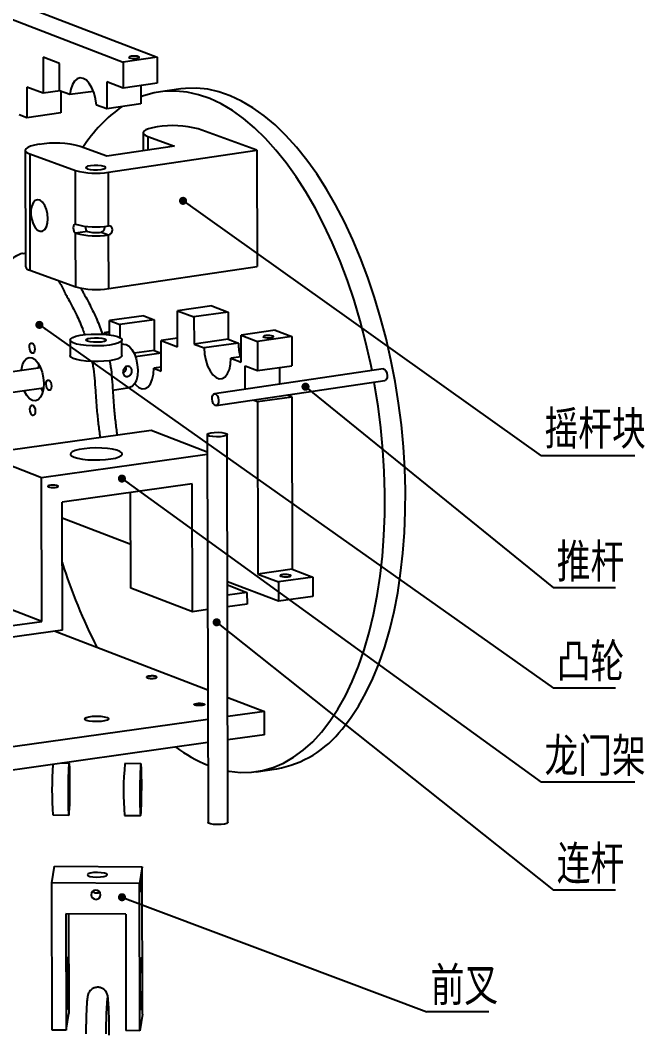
# Model space of a CAD drawing. Header units: millimetres. Extents: x 0 to 420, y 0 to 297.
# Drawn here: x 230.6 to 308.9, y 105.2 to 232.3 of the extents above; entities that cross this region are included whole.
import ezdxf

# ---------------------------------------------------------------- set-up
doc = ezdxf.new("R2010")
doc.units = ezdxf.units.MM
doc.layers.add('图框', color=7, linetype='Continuous')
doc.styles.add('SLDTEXTSTYLE1', font='hyswlongfangsong.ttf', dxfattribs={"bigfont": 'bigfont'})
doc.styles.get("Standard").update_dxf_attribs({"font": 'hyswlongfangsong.ttf'})
doc.dimstyles.new('SLDDIMSTYLE0', dxfattribs={"dimtxt": 0.18, "dimasz": 1.016, "dimexe": 0, "dimexo": 0.0625, "dimgap": 0, "dimtad": 0, "dimtih": 1, "dimtoh": 1, "dimdec": 0, "dimrnd": 1e-09, "dimzin": 0, "dimdsep": 46, "dimtxsty": 'STANDARD', "dimblk1": 'DOT', "dimblk2": 'DOT', "dimsah": 1, "dimcen": 0.09, "dimadec": 0, "dimazin": 0, "dimtfac": 1.016, "dimtdec": 0, "dimtofl": 0, "dimtmove": 0, "dimatfit": 3, "dimldrblk": 'DOT', "dimfxl": 1, "dimfrac": 2, "dimtolj": 1, "dimtzin": 0, "dimarcsym": 0})

# ---------------------------------------------------------------- blocks, each defined once
blk = doc.blocks.new('SW_NOTE_0_4')
at = {"layer": '图框', "color": 0}
blk.add_line((7.78, 0), (0, 0), dxfattribs=at)
at = {"layer": '图框', "color": 0, "insert": (0.47, 5.55), "char_height": 4.233, "attachment_point": 1, "style": 'SLDTEXTSTYLE1'}
blk.add_mtext('前叉', dxfattribs=at)
blk = doc.blocks.new('_Dot')
at = {"color": 0, "linetype": 'ByBlock', "lineweight": -2}
blk.add_line((-0.5, 0), (-1, 0), dxfattribs=at)
at = {"color": 0, "linetype": 'ByBlock', "const_width": 0.5}
blk.add_lwpolyline([(-0.25, 0, 1), (0.25, 0, 1)], format="xyb", close=True, dxfattribs=at)
blk = doc.blocks.new('SW_NOTE_0_7')
at = {"layer": '图框', "color": 0}
blk.add_line((7.79, 0), (0, 0), dxfattribs=at)
at = {"layer": '图框', "color": 0, "insert": (0.41, 5.49), "char_height": 4.233, "attachment_point": 1, "style": 'SLDTEXTSTYLE1'}
blk.add_mtext('连杆', dxfattribs=at)
blk = doc.blocks.new('SW_NOTE_0_8')
at = {"layer": '图框', "color": 0}
blk.add_line((7.79, 0), (0, 0), dxfattribs=at)
at = {"layer": '图框', "color": 0, "insert": (0.41, 5.46), "char_height": 4.233, "attachment_point": 1, "style": 'SLDTEXTSTYLE1'}
blk.add_mtext('推杆', dxfattribs=at)
blk = doc.blocks.new('SW_NOTE_0_9')
at = {"layer": '图框', "color": 0}
blk.add_line((11.74, 0), (0, 0), dxfattribs=at)
at = {"layer": '图框', "color": 0, "insert": (0.4, 5.49), "char_height": 4.233, "attachment_point": 1, "style": 'SLDTEXTSTYLE1'}
blk.add_mtext('龙门架', dxfattribs=at)
blk = doc.blocks.new('SW_NOTE_0_10')
at = {"layer": '图框', "color": 0}
blk.add_line((11.74, 0), (0, 0), dxfattribs=at)
at = {"layer": '图框', "color": 0, "insert": (0.4, 5.57), "char_height": 4.233, "attachment_point": 1, "style": 'SLDTEXTSTYLE1'}
blk.add_mtext('摇杆块', dxfattribs=at)
blk = doc.blocks.new('SW_NOTE_0_17')
at = {"layer": '图框', "color": 0}
blk.add_line((7.78, 0), (0, 0), dxfattribs=at)
at = {"layer": '图框', "color": 0, "insert": (0.41, 5.55), "char_height": 4.233, "attachment_point": 1, "style": 'SLDTEXTSTYLE1'}
blk.add_mtext('凸轮', dxfattribs=at)

msp = doc.modelspace()

# ---------------------------------------------------------------- linework, layer by layer
at = {"color": 7, "linetype": 'Continuous', "lineweight": 25}
for p, q in [((221.02, 237.94), (247.78, 227.65)), ((216.74, 237.34), (243.5, 227.05)), ((235.53, 226.86), (233.47, 227.65)), ((233.47, 227.65), (233.48, 223.13)), ((247.78, 227.65), (243.5, 227.05)), ((247.78, 227.65), (247.79, 224.4)), ((235.53, 223.46), (235.53, 226.86)), ((243.5, 227.05), (243.5, 223.79)), ((233.48, 223.13), (231.42, 223.92)), ((231.42, 223.92), (231.43, 220.07)), ((243.5, 223.79), (241.44, 224.58)), ((241.44, 224.58), (241.45, 221.19)), ((247.79, 224.4), (243.5, 223.79)), ((245.73, 224.11), (245.74, 221.79)), ((235.61, 223.43), (233.48, 223.13)), ((236.84, 222.96), (235.53, 223.46)), ((235.71, 223.4), (235.71, 220.67)), ((239.77, 223.37), (236.84, 222.96)), ((250.74, 223.68), (248.17, 223.32)), ((240.16, 221.65), (240.15, 221.66)), ((241.45, 221.19), (240.16, 221.65)), ((245.74, 221.79), (241.45, 221.19)), ((231.43, 220.07), (230.47, 220.43)), ((235.71, 220.67), (231.43, 220.07)), ((246.01, 218.18), (246.02, 215.92)), ((246.59, 217.72), (249.93, 216.5)), ((246.59, 217.72), (246.59, 216.01)), ((260.27, 215.98), (252.93, 218.66)), ((241.47, 215.25), (238.13, 216.47)), ((249.93, 216.5), (241.47, 215.25)), ((231.21, 215.99), (231.24, 201.4)), ((231.79, 215.53), (237.53, 213.43)), ((231.79, 215.53), (231.82, 200.94)), ((241.67, 213.22), (260.27, 215.98)), ((260.27, 215.98), (260.3, 201.39)), ((237.54, 206.7), (237.53, 213.43)), ((241.68, 206.49), (241.67, 213.22)), ((239.02, 205.8), (237.54, 205.58)), ((237.56, 198.84), (237.54, 205.58)), ((240.75, 205.71), (241.68, 205.37)), ((241.7, 198.63), (241.68, 205.37)), ((231.82, 200.94), (237.56, 198.84)), ((241.7, 198.63), (260.3, 201.39)), ((254.61, 196.47), (250.32, 195.86)), ((250.33, 191.34), (250.32, 195.86)), ((250.32, 195.86), (252.38, 195.07)), ((254.61, 196.47), (256.67, 195.67)), ((246.09, 195.23), (241.81, 194.62)), ((241.81, 192.83), (241.81, 194.62)), ((241.81, 194.62), (243.09, 194.13)), ((247.38, 194.73), (243.09, 194.13)), ((246.09, 195.23), (247.38, 194.73)), ((247.38, 194.73), (247.39, 190.87)), ((256.67, 195.67), (252.38, 195.07)), ((252.38, 195.07), (252.39, 191.68)), ((256.67, 195.67), (256.67, 192.28)), ((243.09, 194.13), (243.1, 192.48)), ((262.58, 193.4), (258.3, 192.8)), ((262.58, 193.4), (264.64, 192.61)), ((236.86, 192.17), (236.86, 190.23)), ((241.81, 193.19), (241.13, 193.1)), ((241.13, 192.89), (241.13, 193.1)), ((241.13, 193.1), (241.81, 192.83)), ((243.36, 190.24), (243.36, 192.18)), ((250.33, 192.43), (248.27, 192.14)), ((248.28, 188.28), (248.27, 192.14)), ((248.27, 192.14), (250.33, 191.34)), ((256.67, 192.28), (252.39, 191.68)), ((256.67, 192.28), (257.96, 191.78)), ((258.3, 189.4), (258.3, 192.8)), ((258.3, 192.8), (260.35, 192)), ((264.64, 192.61), (260.35, 192)), ((260.35, 192), (260.36, 188.36)), ((264.64, 192.61), (264.65, 188.96)), ((243.54, 191.65), (243.36, 191.63)), ((247.39, 190.87), (244.88, 190.52)), ((247.39, 190.87), (248.28, 190.53)), ((252.39, 191.68), (253.67, 191.18)), ((257.96, 191.78), (253.67, 191.18)), ((248.28, 190.52), (245.06, 190.07)), ((258.3, 190.08), (257.02, 189.89)), ((257.02, 189.89), (258.3, 189.4)), ((233.16, 188.68), (226.5, 187.74)), ((233, 188.76), (232.89, 188.74)), ((233, 188.76), (233.14, 188.75)), ((243.56, 188.07), (243.49, 188.19)), ((248.28, 188.77), (247.35, 188.64)), ((247.35, 188.64), (248.28, 188.28)), ((276.1, 188.57), (254.96, 185.44)), ((258.82, 188.95), (260.36, 188.36)), ((258.82, 186.01), (258.82, 188.95)), ((260.36, 188.36), (264.65, 188.96)), ((263.11, 188.74), (263.11, 186.65)), ((255.17, 183.96), (276.32, 187.09)), ((276.39, 187.12), (276.32, 187.09)), ((226.31, 185.19), (233.51, 186.2)), ((242.19, 185.91), (244.31, 186.21)), ((259.88, 184.65), (260.37, 184.46)), ((260.37, 184.46), (264.66, 185.07)), ((260.37, 184.46), (260.41, 162.82)), ((264.66, 185.07), (264.11, 185.28)), ((264.66, 185.07), (264.7, 163.42)), ((225.56, 177.86), (247, 180.88)), ((247, 180.88), (254.06, 178.16)), ((254.05, 180.32), (254.15, 131.68)), ((256.65, 131.68), (256.55, 180.32)), ((233.27, 174.89), (225.56, 177.86)), ((254.06, 177.82), (233.27, 174.89)), ((233.31, 156.89), (233.27, 174.89)), ((252.15, 174.14), (235.85, 171.85)), ((244.46, 161.06), (244.44, 173.06)), ((252.18, 158.09), (252.15, 174.14)), ((235.88, 155.8), (235.85, 171.85)), ((244.45, 166.53), (235.86, 169.83)), ((264.7, 163.42), (260.41, 162.82)), ((260.41, 162.82), (262.98, 161.83)), ((264.7, 163.42), (267.27, 162.44)), ((262.99, 159.4), (256.59, 161.86)), ((267.27, 162.44), (262.98, 161.83)), ((262.98, 161.83), (262.99, 159.4)), ((267.27, 162.44), (267.27, 160)), ((252.18, 158.09), (244.46, 161.06)), ((256.59, 161.46), (259.03, 160.52)), ((259.03, 160.52), (256.59, 160.17)), ((259.03, 160.52), (259.04, 159.06)), ((233.31, 156.89), (225.59, 159.86)), ((259.04, 159.06), (256.59, 158.71)), ((267.27, 160), (262.99, 159.4)), ((254.1, 158.36), (252.18, 158.09)), ((229.02, 156.29), (233.31, 156.89)), ((235.88, 155.8), (229.02, 154.83)), ((234.97, 155.67), (254.11, 148.31)), ((256.62, 147.35), (261.21, 145.59)), ((261.21, 145.59), (256.62, 144.94)), ((261.21, 142.67), (261.21, 145.59)), ((254.12, 144.59), (226.91, 140.76)), ((261.21, 142.67), (256.63, 142.02)), ((254.13, 141.67), (226.91, 137.84)), ((236.74, 139.08), (235.8, 139.09)), ((245.73, 139.02), (243.73, 139.04)), ((260.18, 138.03), (262.75, 138.39)), ((234.7, 132.6), (236.7, 132.58)), ((243.69, 132.54), (245.69, 132.52)), ((234.58, 124.09), (234.9, 126.18)), ((234.9, 126.18), (245.9, 126.1)), ((245.9, 126.1), (245.57, 124.02)), ((245.93, 107.62), (245.9, 126.1)), ((245.57, 124.02), (234.58, 124.09)), ((234.61, 105.61), (234.58, 124.09)), ((245.6, 105.54), (245.57, 124.02)), ((243.83, 120.14), (236.33, 120.19)), ((236.33, 120.19), (236.36, 105.6)), ((236.66, 120.19), (236.69, 107.68)), ((243.83, 120.14), (243.86, 105.55)), ((236.36, 105.6), (236.69, 107.68)), ((245.93, 107.62), (245.6, 105.54)), ((236.36, 105.6), (234.61, 105.61)), ((245.6, 105.54), (243.86, 105.55))]:
    msp.add_line(p, q, dxfattribs=at)
at = {"color": 7, "linetype": 'Continuous', "lineweight": 25, "flags": 128}
for points in [[(245.42, 227.72), (245.25, 227.77), (245.03, 227.79), (244.77, 227.79), (244.53, 227.77), (244.35, 227.73), (244.24, 227.68), (244.22, 227.62), (244.31, 227.57), (244.48, 227.52), (244.71, 227.5), (244.96, 227.5), (245.2, 227.52), (245.39, 227.56), (245.5, 227.61), (245.51, 227.67), (245.42, 227.72)], [(240.15, 221.66), (240.04, 222.42), (239.85, 223.15), (239.59, 223.8), (239.26, 224.35), (238.89, 224.76), (238.5, 225), (238.1, 225.06), (237.73, 224.95), (237.4, 224.66), (237.14, 224.22), (236.94, 223.64), (236.84, 222.96)], [(270.96, 143.36), (272.02, 144.73), (273.01, 146.25), (273.94, 147.92), (274.8, 149.72), (275.59, 151.65), (276.3, 153.7), (276.93, 155.86), (277.47, 158.12), (277.93, 160.48), (278.3, 162.93), (278.59, 165.44), (278.78, 168.03), (278.88, 170.66), (278.9, 173.34), (278.82, 176.05), (278.65, 178.78), (278.39, 181.52), (278.04, 184.26), (277.61, 186.98), (277.08, 189.68), (276.48, 192.35), (275.79, 194.97), (275.03, 197.53), (274.19, 200.02), (273.28, 202.44), (272.3, 204.76), (271.26, 206.99), (270.15, 209.12), (269, 211.12), (267.79, 213.01), (266.54, 214.76), (265.24, 216.37), (263.91, 217.84), (262.56, 219.16), (261.17, 220.32), (259.77, 221.32), (258.36, 222.15), (256.94, 222.82), (255.52, 223.31), (254.11, 223.63), (252.7, 223.78), (251.32, 223.75), (250.74, 223.68)], [(274.71, 188.37), (274.51, 189.32), (273.91, 191.99), (273.22, 194.6), (272.46, 197.17), (271.62, 199.66), (270.71, 202.07), (269.73, 204.4), (268.68, 206.63), (267.58, 208.75), (266.42, 210.76), (265.22, 212.65), (263.96, 214.4), (262.67, 216.01), (261.34, 217.48), (259.98, 218.8), (258.6, 219.96), (257.2, 220.96), (255.79, 221.79), (254.37, 222.46), (252.95, 222.95), (251.54, 223.27), (250.13, 223.41), (248.74, 223.38), (247.38, 223.18), (246.04, 222.8), (245.74, 222.68)], [(247.76, 218.92), (247.18, 218.81), (246.7, 218.69), (246.34, 218.54), (246.1, 218.37), (246.01, 218.21), (246.07, 218.04), (246.26, 217.87), (246.59, 217.72)], [(232.96, 216.73), (232.38, 216.62), (231.9, 216.49), (231.54, 216.35), (231.31, 216.18), (231.21, 216.01), (231.27, 215.84), (231.46, 215.68), (231.79, 215.53)], [(241.12, 213.96), (240.79, 214.05), (240.34, 214.09), (239.85, 214.09), (239.4, 214.05), (239.05, 213.97), (238.85, 213.87), (238.83, 213.76), (239.01, 213.65), (239.35, 213.57), (239.79, 213.53), (240.28, 213.52), (240.73, 213.56), (241.09, 213.64), (241.29, 213.75), (241.3, 213.86), (241.12, 213.96)], [(234.07, 207.4), (234.03, 207.99), (233.89, 208.57), (233.67, 209.07), (233.39, 209.46), (233.08, 209.71), (232.77, 209.78), (232.47, 209.67), (232.22, 209.4), (232.04, 208.99), (231.95, 208.47), (231.95, 207.89), (232.05, 207.3), (232.23, 206.76), (232.48, 206.3), (232.77, 205.98), (233.09, 205.82), (233.4, 205.84), (233.68, 206.03), (233.89, 206.38), (234.03, 206.85), (234.07, 207.4)], [(237.54, 206.7), (237.43, 206.7), (237.33, 206.61), (237.26, 206.45), (237.24, 206.25), (237.26, 206.03), (237.33, 205.82), (237.43, 205.66), (237.54, 205.58)], [(241.68, 205.37), (241.87, 205.44), (242.03, 205.58), (242.13, 205.78), (242.17, 206), (242.13, 206.21), (242.03, 206.37), (241.87, 206.47), (241.68, 206.49)], [(241.78, 191.54), (241.09, 191.46), (240.35, 191.43), (239.6, 191.43), (238.87, 191.48), (238.21, 191.56), (237.65, 191.68), (237.23, 191.82), (236.96, 191.99), (236.86, 192.16), (236.93, 192.33), (237.18, 192.5), (237.58, 192.65), (238.12, 192.77), (238.77, 192.86), (239.49, 192.92), (240.24, 192.93), (240.99, 192.9), (241.69, 192.84), (242.3, 192.74), (242.79, 192.61), (243.14, 192.45), (243.33, 192.28), (243.34, 192.11), (243.18, 191.94), (242.85, 191.78), (242.38, 191.64), (241.78, 191.54)], [(240.75, 191.93), (240.29, 191.89), (239.8, 191.9), (239.36, 191.94), (239.04, 192.03), (238.87, 192.13), (238.9, 192.25), (239.1, 192.35), (239.46, 192.43), (239.92, 192.46), (240.41, 192.46), (240.85, 192.41), (241.18, 192.33), (241.34, 192.22), (241.32, 192.11), (241.11, 192.01), (240.75, 191.93)], [(262.28, 192.68), (262.11, 192.72), (261.88, 192.75), (261.63, 192.75), (261.39, 192.73), (261.2, 192.69), (261.1, 192.64), (261.08, 192.58), (261.17, 192.52), (261.34, 192.48), (261.57, 192.46), (261.82, 192.45), (262.06, 192.47), (262.25, 192.51), (262.36, 192.57), (262.37, 192.63), (262.28, 192.68)], [(232.09, 191.8), (232.22, 191.71), (232.33, 191.53), (232.4, 191.3), (232.43, 191.05), (232.41, 190.81), (232.34, 190.63), (232.23, 190.54), (232.1, 190.53), (231.97, 190.63), (231.86, 190.81), (231.79, 191.04), (231.76, 191.29), (231.78, 191.52), (231.86, 191.7), (231.96, 191.8), (232.09, 191.8)], [(243.54, 191.65), (243.9, 191.61), (244.27, 191.39), (244.61, 190.99), (244.91, 190.46), (245.14, 189.82), (245.28, 189.13), (245.34, 188.41), (245.29, 187.74), (245.16, 187.14), (244.94, 186.67), (244.65, 186.35), (244.31, 186.21), (244.31, 186.21)], [(253.67, 191.18), (253.72, 190.41), (253.87, 189.64), (254.1, 188.92), (254.4, 188.3), (254.76, 187.81), (255.15, 187.48), (255.55, 187.32), (255.94, 187.35), (256.3, 187.57), (256.6, 187.96), (256.83, 188.5), (256.97, 189.16), (257.02, 189.89)], [(230.74, 188.33), (230.75, 188.46), (230.89, 189.05), (231.11, 189.53), (231.4, 189.85), (231.74, 189.99), (232.1, 189.95)], [(232.1, 189.95), (232.47, 189.72), (232.82, 189.33), (233.11, 188.8), (233.34, 188.16), (233.49, 187.46), (233.54, 186.75), (233.5, 186.08), (233.36, 185.48), (233.14, 185.01), (232.85, 184.69), (232.51, 184.55), (232.15, 184.59), (231.78, 184.81), (231.44, 185.2), (231.14, 185.74), (231.09, 185.86)], [(241.78, 189.59), (241.1, 189.52), (240.36, 189.48), (239.6, 189.49), (238.87, 189.53), (238.22, 189.62), (237.66, 189.73), (237.23, 189.88), (236.96, 190.04), (236.86, 190.21), (236.86, 190.23)], [(243.36, 190.24), (243.35, 190.16), (243.18, 189.99), (242.86, 189.83), (242.38, 189.7), (241.78, 189.59)], [(232.88, 188.64), (232.9, 188.76), (232.96, 189.1)], [(244.96, 186.7), (245.09, 186.55), (245.48, 186.22), (245.88, 186.06), (246.27, 186.1), (246.63, 186.31), (246.93, 186.7), (247.16, 187.24), (247.3, 187.9), (247.35, 188.64)], [(276.1, 188.57), (276.17, 188.57), (276.32, 188.48), (276.46, 188.3), (276.56, 188.04), (276.6, 187.75), (276.59, 187.47), (276.51, 187.25), (276.39, 187.12)], [(234.18, 187.15), (234.31, 187.06), (234.42, 186.88), (234.49, 186.65), (234.52, 186.4), (234.49, 186.16), (234.42, 185.99), (234.32, 185.89), (234.19, 185.89), (234.06, 185.98), (233.95, 186.16), (233.88, 186.39), (233.85, 186.64), (233.87, 186.87), (233.94, 187.05), (234.05, 187.15), (234.18, 187.15)], [(268.39, 143), (269.44, 144.37), (270.44, 145.89), (271.37, 147.56), (272.23, 149.36), (273.02, 151.28), (273.72, 153.33), (274.35, 155.5), (274.9, 157.76), (275.36, 160.12), (275.73, 162.56), (276.01, 165.08), (276.21, 167.66), (276.31, 170.3), (276.32, 172.98), (276.24, 175.69), (276.08, 178.42), (275.82, 181.16), (275.47, 183.9), (275.03, 186.62), (274.99, 186.89)], [(233.43, 185.74), (233.28, 186.04), (233.23, 186.16)], [(255.25, 183.99), (255.1, 183.96), (254.95, 184.05), (254.81, 184.23), (254.71, 184.49), (254.67, 184.78), (254.68, 185.06), (254.76, 185.28), (254.88, 185.41), (255.03, 185.44), (255.18, 185.35), (255.32, 185.17), (255.42, 184.91), (255.46, 184.62), (255.45, 184.34), (255.37, 184.12), (255.25, 183.99)], [(232.15, 184), (232.28, 183.91), (232.39, 183.73), (232.46, 183.5), (232.49, 183.25), (232.47, 183.01), (232.4, 182.83), (232.29, 182.74), (232.16, 182.73), (232.03, 182.83), (231.92, 183.01), (231.85, 183.24), (231.82, 183.49), (231.84, 183.72), (231.92, 183.9), (232.02, 184), (232.15, 184)], [(255.2, 180.03), (254.73, 180.06), (254.35, 180.13), (254.11, 180.23), (254.06, 180.34), (254.19, 180.45), (254.5, 180.54), (254.92, 180.59), (255.41, 180.61), (255.88, 180.58), (256.26, 180.51), (256.49, 180.41), (256.55, 180.3), (256.41, 180.19), (256.11, 180.1), (255.68, 180.04), (255.2, 180.03)], [(237.35, 177.49), (237.81, 177.35), (238.4, 177.24), (239.08, 177.17), (239.81, 177.13), (240.57, 177.14), (241.3, 177.18), (241.97, 177.27), (242.54, 177.38), (242.98, 177.52), (243.26, 177.69), (243.38, 177.86), (243.33, 178.03), (243.1, 178.2), (242.71, 178.35), (242.18, 178.47), (241.54, 178.57), (240.83, 178.62), (240.08, 178.64), (239.33, 178.61), (238.63, 178.55), (238, 178.45), (237.5, 178.32), (237.13, 178.17), (236.93, 178), (236.89, 177.82), (237.04, 177.65), (237.35, 177.49)], [(264.42, 162.7), (264.25, 162.74), (264.02, 162.77), (263.77, 162.77), (263.53, 162.75), (263.34, 162.71), (263.23, 162.65), (263.22, 162.6), (263.3, 162.54), (263.48, 162.5), (263.7, 162.47), (263.96, 162.47), (264.2, 162.49), (264.38, 162.53), (264.49, 162.58), (264.51, 162.64), (264.42, 162.7)], [(253.62, 146.54), (253.7, 146.49), (253.69, 146.43), (253.58, 146.38), (253.4, 146.34), (253.16, 146.32), (252.9, 146.32), (252.67, 146.34), (252.5, 146.39), (252.42, 146.44), (252.43, 146.5), (252.54, 146.55), (252.73, 146.59), (252.97, 146.61), (253.22, 146.61), (253.45, 146.59), (253.62, 146.54)], [(241.48, 144.84), (241.67, 144.72), (241.68, 144.6), (241.51, 144.49), (241.18, 144.39), (240.74, 144.33), (240.22, 144.31), (239.71, 144.32), (239.25, 144.38), (238.91, 144.47), (238.73, 144.59), (238.72, 144.71), (238.89, 144.82), (239.22, 144.91), (239.66, 144.98), (240.17, 145), (240.69, 144.98), (241.14, 144.93), (241.48, 144.84)], [(256.63, 138.11), (256.81, 138.08), (258.22, 137.93), (259.6, 137.96), (260.97, 138.17), (262.31, 138.55), (263.61, 139.11), (264.87, 139.83), (266.09, 140.72), (267.27, 141.78), (268.39, 143)], [(236.75, 132.96), (236.78, 133.38), (236.8, 133.94), (236.82, 134.6), (236.83, 135.33), (236.83, 136.09), (236.83, 136.83), (236.83, 137.51), (236.82, 138.11), (236.8, 138.58), (236.78, 138.91), (236.75, 139.07), (236.72, 139.05), (236.7, 138.86), (236.67, 138.51), (236.65, 138.02), (236.63, 137.4), (236.61, 136.7), (236.6, 135.96), (236.6, 135.2), (236.6, 134.49), (236.61, 133.84), (236.63, 133.3), (236.65, 132.9), (236.67, 132.66), (236.7, 132.58), (236.73, 132.69), (236.75, 132.96)], [(245.75, 132.9), (245.77, 133.33), (245.79, 133.88), (245.81, 134.54), (245.82, 135.27), (245.83, 136.03), (245.83, 136.77), (245.82, 137.45), (245.81, 138.05), (245.79, 138.52), (245.77, 138.85), (245.74, 139.01), (245.72, 138.99), (245.69, 138.8), (245.66, 138.45), (245.64, 137.96), (245.62, 137.34), (245.61, 136.64), (245.6, 135.9), (245.59, 135.15), (245.6, 134.43), (245.61, 133.78), (245.62, 133.24), (245.64, 132.84), (245.67, 132.6), (245.69, 132.52), (245.72, 132.63), (245.75, 132.9)], [(236.73, 134.73), (236.75, 135.03), (236.76, 135.46), (236.76, 135.95), (236.76, 136.42), (236.75, 136.79), (236.74, 137.03), (236.72, 137.08), (236.7, 136.94), (236.69, 136.63), (236.68, 136.2), (236.67, 135.72), (236.67, 135.25), (236.68, 134.87), (236.7, 134.64), (236.71, 134.59), (236.73, 134.73)], [(245.73, 134.67), (245.74, 134.97), (245.75, 135.4), (245.76, 135.89), (245.75, 136.36), (245.75, 136.73), (245.73, 136.97), (245.72, 137.02), (245.7, 136.88), (245.68, 136.57), (245.67, 136.14), (245.67, 135.66), (245.67, 135.19), (245.68, 134.81), (245.69, 134.58), (245.71, 134.53), (245.73, 134.67)], [(255.29, 131.39), (254.82, 131.42), (254.44, 131.49), (254.21, 131.59), (254.15, 131.68)], [(256.65, 131.68), (256.64, 131.66), (256.51, 131.55), (256.2, 131.46), (255.78, 131.4), (255.29, 131.39)], [(238.99, 125.11), (239.06, 124.99), (239.32, 124.9), (239.72, 124.83), (240.19, 124.81), (240.67, 124.83), (241.09, 124.89), (241.37, 124.98), (241.48, 125.09), (241.41, 125.2), (241.15, 125.3), (240.76, 125.36), (240.28, 125.39), (239.8, 125.37), (239.38, 125.31), (239.1, 125.22), (238.99, 125.11)], [(245.74, 123.02), (245.73, 123.01), (245.72, 123.09), (245.72, 123.25), (245.71, 123.46), (245.71, 123.7), (245.72, 123.92), (245.73, 124.09), (245.73, 124.19), (245.74, 124.19), (245.75, 124.11), (245.75, 123.95), (245.76, 123.74), (245.76, 123.51), (245.75, 123.29), (245.74, 123.12), (245.74, 123.02)], [(240.08, 122.01), (240.31, 122.06), (240.5, 122.18), (240.63, 122.37), (240.68, 122.59), (240.63, 122.82), (240.5, 123.01), (240.3, 123.13), (240.07, 123.18), (239.85, 123.14), (239.65, 123.01), (239.52, 122.82), (239.48, 122.6), (239.52, 122.38), (239.65, 122.19), (239.85, 122.06), (240.08, 122.01)], [(236.52, 108.34), (236.49, 108.25), (236.47, 108.34), (236.44, 108.6), (236.42, 109.01), (236.41, 109.56), (236.4, 110.21), (236.4, 110.94), (236.4, 111.69), (236.41, 112.43), (236.42, 113.13), (236.44, 113.73), (236.47, 114.22), (236.49, 114.56), (236.52, 114.73), (236.55, 114.73), (236.57, 114.56), (236.6, 114.22), (236.61, 113.74), (236.63, 113.13), (236.63, 112.44), (236.63, 111.7), (236.62, 110.94), (236.61, 110.22), (236.59, 109.57), (236.57, 109.02), (236.55, 108.6), (236.52, 108.34)], [(245.76, 108.28), (245.74, 108.19), (245.71, 108.28), (245.69, 108.54), (245.67, 108.95), (245.65, 109.5), (245.64, 110.15), (245.64, 110.88), (245.64, 111.63), (245.65, 112.37), (245.67, 113.06), (245.69, 113.67), (245.71, 114.16), (245.74, 114.5), (245.77, 114.67), (245.79, 114.67), (245.82, 114.5), (245.84, 114.16), (245.86, 113.68), (245.87, 113.07), (245.88, 112.38), (245.87, 111.64), (245.87, 110.88), (245.86, 110.16), (245.84, 109.5), (245.82, 108.96), (245.79, 108.54), (245.76, 108.28)], [(241.63, 109.49), (241.62, 109.57), (241.58, 109.72), (241.54, 109.69), (241.5, 109.48), (241.47, 109.1), (241.44, 108.67)]]:
    msp.add_lwpolyline(points, dxfattribs=at)
at = {"color": 7, "linetype": 'Continuous', "flags": 128}
for points in [[(234.22, 173.93), (234.1, 173.88), (234.06, 173.82), (234.12, 173.76), (234.27, 173.72), (234.49, 173.69), (234.74, 173.68), (234.99, 173.69), (235.19, 173.73), (235.32, 173.78), (235.36, 173.84), (235.29, 173.9), (235.14, 173.94), (234.93, 173.97), (234.67, 173.98), (234.43, 173.97), (234.22, 173.93)], [(263.38, 162.72), (263.25, 162.67), (263.21, 162.61), (263.28, 162.55), (263.43, 162.51), (263.64, 162.48), (263.9, 162.47), (264.14, 162.48), (264.35, 162.52), (264.47, 162.57), (264.51, 162.63), (264.45, 162.69), (264.3, 162.73), (264.08, 162.76), (263.83, 162.77), (263.58, 162.75), (263.38, 162.72)]]:
    msp.add_lwpolyline(points, dxfattribs=at)
at = {"color": 7, "linetype": 'Continuous', "lineweight": 25}
for centre, radius, start, end in [((253.84, 206.48), 18.27, 124.8998, 147.313), ((249.72, 206.51), 12.56, 75.2093, 98.9994), ((234.93, 204.32), 12.56, 75.2093, 98.9994), ((240.1, 223.15), 10.05, 255.2093, 278.9994), ((240.11, 216.41), 10.05, 255.2093, 278.9994), ((240.11, 215.3), 10.05, 255.2093, 278.9994), ((240.09, 209.85), 4.19, 255.2093, 278.9994), ((231.91, 201.64), 0.707, 199.7841, 262.9862), ((240.12, 208.56), 10.05, 255.2093, 278.9994), ((264.34, 191.8), 6.38, 180.1827, 195.8486), ((299.92, 184.25), 67.1, 197.3399, 207.1182), ((260.36, 151.61), 13.43, 280.2729, 322.1191), ((260.63, 154.95), 17.38, 232.8034, 248.0618), ((275.86, 135.73), 41.28, 175.5449, 184.351), ((276.99, 135.57), 33.44, 174.0443, 185.2003), ((188.93, 105.77), 52.83, 359.1433, 4.0367), ((327.49, 104.12), 86.18, 176.9737, 179.3283)]:
    msp.add_arc(centre, radius, start, end, dxfattribs=at)
for points, knots in [([(239.02, 205.8), (239.02, 205.8), (238.98, 205.81), (238.92, 205.87), (238.87, 206), (238.84, 206.17), (238.84, 206.33), (238.84, 206.42), (238.84, 206.45)], [0, 0, 0, 0, 0.044065, 0.245376, 0.449849, 0.67137, 0.903091, 1, 1, 1, 1]), ([(241.16, 206.44), (241.16, 206.38), (241.16, 206.27), (241.13, 206.09), (241.06, 205.93), (240.95, 205.79), (240.84, 205.73), (240.76, 205.71), (240.75, 205.71)], [0, 0, 0, 0, 0.175431, 0.350412, 0.536991, 0.741505, 0.944132, 1, 1, 1, 1]), ([(224.51, 196.56), (224.6, 196.78), (224.84, 197.36), (225.3, 198.1), (225.86, 198.82), (226.43, 199.38), (226.98, 199.96), (227.55, 200.46), (228.06, 200.96), (228.51, 201.5), (228.97, 201.83), (229.5, 202.36), (230.12, 202.77), (230.72, 203.1), (231.09, 203.04), (231.22, 203.07), (231.24, 203.08)], [0, 0, 0, 0, 0.057463, 0.153283, 0.238843, 0.32438, 0.405669, 0.486963, 0.56811, 0.631906, 0.6958, 0.759646, 0.866976, 0.951089, 0.993275, 1, 1, 1, 1]), ([(235.37, 199.64), (235.38, 199.63), (235.51, 199.4), (235.77, 198.99), (236.08, 198.34), (236.39, 197.77), (236.75, 197.14), (237.16, 196.32), (237.78, 195.1), (238.29, 193.94), (238.6, 193.06), (238.68, 192.85)], [0, 0, 0, 0, 0.00645, 0.108386, 0.210325, 0.290406, 0.370476, 0.51353, 0.656508, 0.915887, 1, 1, 1, 1]), ([(238.21, 198.68), (238.23, 198.66), (238.33, 198.45), (238.53, 198.08), (238.9, 197.44), (239.31, 196.62), (239.92, 195.4), (240.47, 194.17), (240.8, 193.2), (240.91, 192.9)], [0, 0, 0, 0, 0.0153909, 0.1112648, 0.2071266, 0.3783933, 0.5495701, 0.8601035, 1, 1, 1, 1]), ([(239.61, 189.5), (239.65, 189.32), (239.8, 188.62), (239.92, 187.39), (240.05, 185.55), (240.17, 183.64), (240.38, 181.68), (240.53, 180.53), (240.6, 179.98)], [0, 0, 0, 0, 0.059041, 0.221618, 0.384305, 0.639946, 0.824823, 1, 1, 1, 1]), ([(241.8, 189.59), (241.82, 189.48), (241.95, 188.86), (242.07, 187.69), (242.2, 185.85), (242.32, 183.94), (242.52, 181.98), (242.67, 180.84), (242.75, 180.28)], [0, 0, 0, 0, 0.037587, 0.203871, 0.370267, 0.631737, 0.820829, 1, 1, 1, 1]), ([(244.61, 188.31), (244.6, 188.24), (244.59, 188.1), (244.49, 187.9), (244.33, 187.74), (244.15, 187.64), (243.96, 187.6), (243.78, 187.63), (243.64, 187.72), (243.54, 187.87), (243.49, 188.07), (243.49, 188.28), (243.55, 188.49), (243.65, 188.68), (243.8, 188.82), (243.98, 188.89), (244.17, 188.89), (244.35, 188.81), (244.5, 188.67), (244.59, 188.5), (244.6, 188.37), (244.61, 188.31)], [0, 0, 0, 0, 0.052684, 0.105334, 0.158862, 0.213078, 0.266308, 0.318404, 0.370989, 0.424904, 0.478956, 0.531761, 0.583889, 0.636872, 0.690999, 0.744788, 0.797204, 0.849385, 0.902796, 0.957019, 1, 1, 1, 1]), ([(243.84, 188.59), (243.83, 188.53), (243.82, 188.39), (243.71, 188.21), (243.6, 188.09), (243.52, 188.05), (243.51, 188.04)], [0, 0, 0, 0, 0.300876, 0.601012, 0.920484, 1, 1, 1, 1]), ([(243.79, 188.79), (243.8, 188.76), (243.83, 188.69), (243.84, 188.63), (243.84, 188.59)], [0, 0, 0, 0, 0.514015, 1, 1, 1, 1]), ([(247.65, 149.96), (247.68, 149.95), (247.74, 149.92), (247.75, 149.87), (247.7, 149.83), (247.6, 149.79), (247.43, 149.75), (247.24, 149.74), (247.03, 149.73), (246.83, 149.74), (246.66, 149.77), (246.53, 149.81), (246.45, 149.85), (246.43, 149.9), (246.49, 149.94), (246.59, 149.98), (246.75, 150.02), (246.95, 150.03), (247.16, 150.04), (247.36, 150.03), (247.53, 150), (247.61, 149.98), (247.65, 149.96)], [0, 0, 0, 0, 0.045206, 0.102388, 0.147594, 0.197449, 0.25, 0.302551, 0.352406, 0.397612, 0.454794, 0.5, 0.545206, 0.602388, 0.647594, 0.697449, 0.75, 0.802551, 0.852406, 0.897612, 0.954794, 1, 1, 1, 1]), ([(240.19, 122.77), (240.13, 122.77), (240, 122.79), (239.84, 122.89), (239.74, 122.98), (239.71, 123.04), (239.71, 123.04)], [0, 0, 0, 0, 0.322971, 0.645237, 0.986003, 1, 1, 1, 1]), ([(240.56, 122.91), (240.53, 122.88), (240.45, 122.81), (240.31, 122.77), (240.22, 122.77), (240.19, 122.77)], [0, 0, 0, 0, 0.314988, 0.830407, 1, 1, 1, 1]), ([(241.61, 109.67), (241.61, 109.73), (241.59, 109.84), (241.56, 110), (241.49, 110.21), (241.36, 110.46), (241.14, 110.71), (240.81, 110.91), (240.39, 111.01), (239.97, 110.96), (239.62, 110.8), (239.38, 110.58), (239.22, 110.37), (239.13, 110.17), (239.08, 110.01), (239.04, 109.85), (239.01, 109.62), (238.97, 109.27), (238.94, 108.74), (238.9, 108.09), (238.87, 107.31), (238.85, 106.46), (238.83, 105.72), (238.83, 105.28), (238.82, 105.16)], [0, 0, 0, 0, 0.041503, 0.077022, 0.106292, 0.130488, 0.159369, 0.191294, 0.225889, 0.264172, 0.294905, 0.321366, 0.345085, 0.367024, 0.389625, 0.421015, 0.469982, 0.556499, 0.637213, 0.7224, 0.805474, 0.887756, 0.969686, 1, 1, 1, 1])]:
    msp.add_open_spline(points, degree=3, knots=knots, dxfattribs=at)

# ---------------------------------------------------------------- block references
at = {"layer": '图框'}
for name, p in [('SW_NOTE_0_10', (295.94, 177.67)), ('SW_NOTE_0_8', (297.46, 161.1)), ('SW_NOTE_0_17', (297.46, 148.5)), ('SW_NOTE_0_9', (295.94, 136.71)), ('SW_NOTE_0_7', (297.46, 123.18)), ('SW_NOTE_0_4', (281.59, 107.89))]:
    msp.add_blockref(name, p, dxfattribs=at)

# ---------------------------------------------------------------- leaders
for points in [[(251.02, 209.64), (295.94, 177.67)], [(233, 194.08), (297.46, 148.5)], [(266.37, 186.32), (297.46, 161.1)], [(243.35, 174.8), (295.94, 136.71)], [(255.23, 156.77), (297.46, 123.18)], [(243.36, 122.28), (281.59, 107.89)]]:
    msp.add_leader(points, dimstyle='SLDDIMSTYLE0', dxfattribs=at)

doc.saveas('drawing.dxf')
